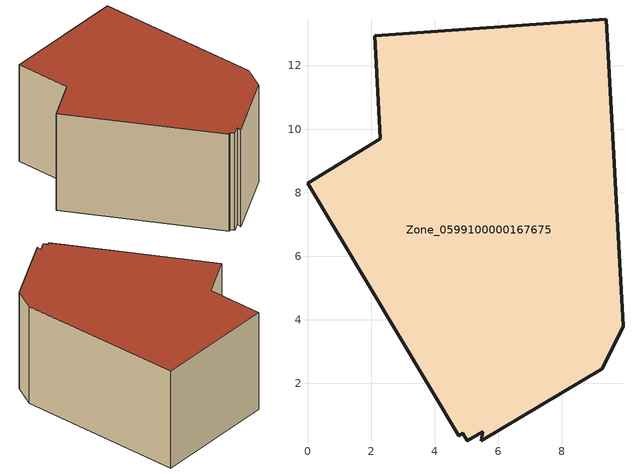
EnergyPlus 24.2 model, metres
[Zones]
Zone_0599100000167675
 floor ground (C_G): 9.27,2.46 5.47,0.19 5.52,0.47 5.03,0.2 4.89,0.42 4.76,0.35 0,8.3 2.29,9.69 2.12,12.94 9.4,13.46 9.93,3.8 z0
 wall outside (C_F): 0,8.3 4.76,0.35 4.89,0.42 5.03,0.2 5.52,0.47 5.47,0.19 9.27,2.46 9.93,3.8 9.4,13.46 2.12,12.94 2.29,9.69 0,8.3 z0:6.03
 roof outside (C_R): 5.47,0.19 9.27,2.46 9.93,3.8 9.4,13.46 2.12,12.94 2.29,9.69 0,8.3 4.76,0.35 4.89,0.42 5.03,0.2 5.52,0.47 z6.03
[BUILDING]
Pand.0599100000167675: North Axis=0; Terrain=City; Loads Convergence Tolerance Value=0.04; Temperature Convergence Tolerance Value=0.4; Solar Distribution=FullExterior; Maximum Number of Warmup Days=25; Minimum Number of Warmup Days=1
[Site:Location]
Rotterdam.The.Hague.AP_ZH_NLD Design_Conditions: Latitude=51.96; Longitude=4.45; Time Zone=1; Elevation=-4.5
[SITE:GROUNDTEMPERATURE:BUILDINGSURFACE]
18, 18, 18, 18, 18, 18, 18, 18, 18, 18, 18, 18
[MATERIAL] Thermal Absorptance=0.9; Solar Absorptance=0.7; Visible Absorptance=0.7
Name | Roughness | Thickness | Conductivity | Density | Specific Heat
G.TC.1946 | MediumSmooth | 0.15 | 1 | 540 | 1210
F.TC.1946 | Rough | 0.3 | 0.857143 | 1920 | 840
R.TC.1946 | MediumRough | 0.2 | 0.909091 | 1500 | 1000
[CONSTRUCTION]
C_G: G.TC.1946
C_F: F.TC.1946
C_R: R.TC.1946
[ZONE]
Zone_0599100000167675: Type=1; Multiplier=1; Ceiling Height=Autocalculate; Volume=Autocalculate; Floor Area=autocalculate; Part of Total Floor Area=Yes
[ZONEINFILTRATION:DESIGNFLOWRATE]
Infil_Zone_0599100000167675: Zone or ZoneList or Space or SpaceList=Zone_0599100000167675; Schedule=AlwaysOn; Design Flow Rate Calculation Method=Flow/Area; Flow Rate per Floor Area=0.003; Constant Term Coefficient=1; Temperature Term Coefficient=0; Velocity Term Coefficient=0; Velocity Squared Term Coefficient=0
[HVACTEMPLATE:ZONE:IDEALLOADSAIRSYSTEM]
Zone_0599100000167675: Maximum Heating Supply Air Temperature=50; Minimum Cooling Supply Air Temperature=13; Maximum Heating Supply Air Humidity Ratio=0.0156; Minimum Cooling Supply Air Humidity Ratio=0.0077; Heating Limit=NoLimit; Cooling Limit=NoLimit; Dehumidification Control Type=ConstantSensibleHeatRatio; Cooling Sensible Heat Ratio=0.7; Dehumidification Setpoint=60; Humidification Control Type=None; Humidification Setpoint=30; Outdoor Air Method=None; Outdoor Air Flow Rate per Person=0.00944; Outdoor Air Flow Rate per Zone Floor Area=0; Outdoor Air Flow Rate per Zone=0; Demand Controlled Ventilation Type=None; Outdoor Air Economizer Type=NoEconomizer; Heat Recovery Type=None; Sensible Heat Recovery Effectiveness=0.7; Latent Heat Recovery Effectiveness=0.65
[ZONECONTROL:THERMOSTAT]
ThermostatControl_Zone_0599100000167675: Zone or ZoneList=Zone_0599100000167675; Control Type Schedule=DualSetpointControlType; Control 1=Thermostat_Zone_0599100000167675; Temperature Difference Between Cutout And Setpoint=0
[THERMOSTATSETPOINT:DUALSETPOINT]
Thermostat_Zone_0599100000167675: Heating Setpoint Temperature Schedule=HeatingSetpoint_Zone_0599100000167675; Cooling Setpoint Temperature Schedule=CoolingSetpoint_Zone_0599100000167675
[SCHEDULE:COMPACT]
HeatingSetpoint_Zone_0599100000167675: Through: 12/31, For: AllDays, Until: 24:00, 21
CoolingSetpoint_Zone_0599100000167675: Through: 12/31, For: AllDays, Until: 24:00, 24
DualSetpointControlType: Through: 12/31, For: AllDays, Until: 24:00, 4
AlwaysOn: Through: 12/31, For: AllDays, Until: 24:00, 1
